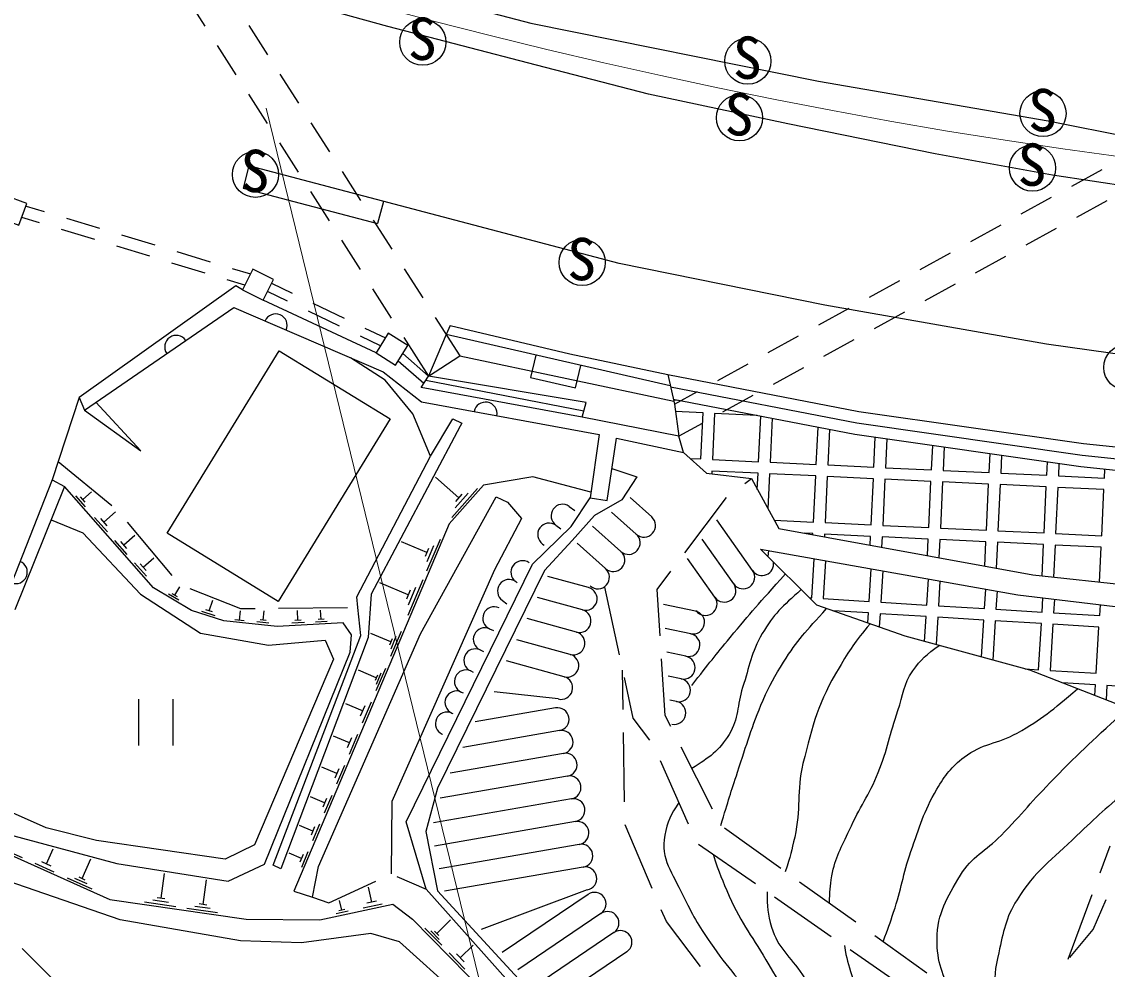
# Model space of a CAD drawing. Units: millimetres, scale not verified. Extents: x 40000 to 680000, y 20000 to 380000.
# Drawn here: x 190134 to 237164, y 226608 to 267647 of the extents above; entities that cross this region are included whole.
import ezdxf
from ezdxf.enums import TextEntityAlignment as Align

# ---------------------------------------------------------------- set-up
doc = ezdxf.new("R2010")
doc.units = ezdxf.units.MM
doc.header["$LTSCALE"] = 1000
doc.linetypes.add('CHAIN', pattern=[18.5, 12, -1.5, 3.5, -1.5])
for name, color, linetype, lineweight in [('M-BGD', 7, 'Continuous', 25), ('M-BMK', 2, 'CHAIN', 13), ('M-BMK-OTRS', 5, 'Continuous', 25), ('M-STR-HTXT', 7, 'Continuous', 13), ('M-STR-STRC', 7, 'Continuous', 25), ('M-STR-STRD', 7, 'Continuous', 25)]:
    doc.layers.add(name, color=color, linetype=linetype, lineweight=lineweight)
doc.styles.add('ＭＳ ゴシック', font='')
doc.styles.get('ＭＳ ゴシック').set_extended_font_data('MS Gothic')

msp = doc.modelspace()

# ---------------------------------------------------------------- linework, layer by layer
at = {"layer": 'M-BGD'}
for p, q in [((197261, 268718), (198068, 267454)), ((199972, 267484), (200780, 266220)), ((198607, 266611), (199415, 265347)), ((201319, 265377), (202126, 264113)), ((199953, 264505), (200761, 263241)), ((202665, 263271), (203472, 262007)), ((201299, 262398), (202107, 261134)), ((199976, 261406), (199721, 260439)), ((216014, 257174), (199976, 261406)), ((204011, 261164), (204818, 259900)), ((235628, 260529), (236944, 261250)), ((199721, 260439), (205552, 258901)), ((202645, 260291), (203453, 259027)), ((190323, 259666), (191114, 259426)), ((205807, 259868), (205552, 258901)), ((233437, 259327), (234752, 260048)), ((237141, 259892), (235826, 259169)), ((190902, 258937), (190137, 259169)), ((192071, 259137), (193507, 258702)), ((205357, 259057), (206164, 257793)), ((231245, 258124), (232560, 258846)), ((234950, 258687), (233636, 257964)), ((193295, 258212), (191859, 258647)), ((194464, 258413), (195900, 257979)), ((195687, 257487), (194252, 257922)), ((203991, 258185), (204799, 256921)), ((196857, 257689), (198293, 257255)), ((229053, 256922), (230368, 257644)), ((232760, 257482), (231446, 256759)), ((198080, 256762), (196644, 257197)), ((199250, 256966), (200042, 256726)), ((206703, 256951), (207511, 255687)), ((224931, 255371), (216014, 257174)), ((199801, 256240), (199037, 256472)), ((200956, 256319), (201845, 255893)), ((226861, 255720), (228176, 256441)), ((199412, 256208), (192623, 251367)), ((199699, 256034), (199412, 256208)), ((201651, 255549), (200782, 255968)), ((205337, 256078), (206145, 254814)), ((230569, 256277), (229255, 255554)), ((205484, 253308), (200596, 255590)), ((202747, 255462), (204100, 254814)), ((234532, 253688), (224931, 255371)), ((192850, 250829), (199322, 255277)), ((199322, 255277), (205790, 252482)), ((203903, 254463), (202552, 255115)), ((224669, 254518), (225984, 255239)), ((228379, 255072), (227065, 254349)), ((208049, 254844), (209118, 253171)), ((208690, 254491), (208526, 254098)), ((208690, 254491), (213878, 253260)), ((205673, 253610), (204804, 254029)), ((205002, 254382), (205891, 253956)), ((206683, 253971), (207753, 252298)), ((208526, 254098), (207753, 252298)), ((218230, 251879), (208526, 254098)), ((222477, 253316), (223792, 254037)), ((226188, 253867), (224874, 253144)), ((241473, 252697), (234532, 253688)), ((205873, 252124), (204371, 253096)), ((207753, 252298), (206645, 253276)), ((207753, 252298), (209118, 253171)), ((209118, 253171), (218379, 251210)), ((212403, 253211), (212180, 252236)), ((213878, 253260), (218121, 252362)), ((206445, 252959), (207559, 251993)), ((214130, 251791), (214353, 252765)), ((220285, 252114), (221600, 252835)), ((223998, 252662), (222684, 251939)), ((205790, 252482), (207459, 251186)), ((207073, 250667), (205873, 252124)), ((207438, 251802), (207753, 252298)), ((207645, 252129), (214489, 250788)), ((214589, 251160), (207753, 252298)), ((212180, 252236), (214130, 251791)), ((218121, 252362), (218407, 251084)), ((218121, 252362), (226396, 250767)), ((214416, 250516), (207438, 251802)), ((218407, 251084), (219408, 251633)), ((192623, 251367), (191454, 247809)), ((192623, 251367), (192850, 250829)), ((195300, 249067), (193346, 251170)), ((207459, 251186), (215144, 249764)), ((214416, 250516), (214589, 251160)), ((218364, 251269), (218557, 251260)), ((221807, 251457), (220493, 250735)), ((192850, 250829), (195300, 249067)), ((219655, 250707), (218440, 250765)), ((219560, 248710), (219655, 250707)), ((220154, 250684), (220060, 248686)), ((221995, 250597), (220154, 250684)), ((226396, 250767), (236134, 249378)), ((207845, 248831), (207073, 250667)), ((207845, 248831), (208807, 250448)), ((208807, 250448), (209200, 250266)), ((209200, 250266), (209127, 250130)), ((218600, 249693), (214416, 250516)), ((219617, 250253), (218600, 249693)), ((222058, 248592), (222151, 250567)), ((222647, 250471), (222557, 248568)), ((209127, 250130), (205268, 242848)), ((215144, 249764), (214756, 247029)), ((224555, 248474), (224631, 250089)), ((225127, 249993), (225054, 248450)), ((215493, 246911), (215899, 249614)), ((215899, 249614), (218811, 248994)), ((227052, 248356), (227113, 249654)), ((227611, 249583), (227552, 248332)), ((229549, 248238), (229599, 249300)), ((236134, 249378), (247256, 248210)), ((204645, 242738), (207845, 248831)), ((230097, 249229), (230049, 248214)), ((232047, 248120), (232085, 248945)), ((232583, 248874), (232546, 248096)), ((191714, 248601), (194033, 246697)), ((219101, 248731), (219560, 248710)), ((220060, 248686), (222058, 248592)), ((222557, 248568), (224555, 248474)), ((225054, 248450), (227052, 248356)), ((227552, 248332), (229549, 248238)), ((234544, 248002), (234572, 248590)), ((235069, 248519), (235043, 247978)), ((209068, 247025), (208064, 247915)), ((212280, 247942), (210137, 247575)), ((214789, 247265), (212280, 247942)), ((215701, 248295), (216787, 247935)), ((216787, 247935), (216132, 246942)), ((220036, 248186), (220031, 248072)), ((222034, 248092), (220036, 248186)), ((221466, 247644), (221744, 247857)), ((222001, 247391), (222034, 248092)), ((222534, 248069), (222462, 246556)), ((224531, 247974), (222534, 248069)), ((224437, 245976), (224531, 247974)), ((225031, 247951), (224936, 245953)), ((227029, 247856), (225031, 247951)), ((226934, 245859), (227029, 247856)), ((230049, 248214), (232047, 248120)), ((232546, 248096), (234544, 248002)), ((235043, 247978), (237041, 247884)), ((237041, 247884), (237059, 248275)), ((191454, 247809), (189670, 243289)), ((191985, 247514), (189830, 242178)), ((191454, 247809), (191985, 247514)), ((195844, 243123), (191985, 247514)), ((210137, 247575), (208650, 245897)), ((209875, 247430), (208762, 246175)), ((227528, 247833), (227434, 245835)), ((229526, 247738), (227528, 247833)), ((229431, 245741), (229526, 247738)), ((230025, 247715), (229931, 245717)), ((232023, 247621), (230025, 247715)), ((231929, 245623), (232023, 247621)), ((232522, 247597), (232428, 245599)), ((234520, 247503), (232522, 247597)), ((234426, 245505), (234520, 247503)), ((235020, 247479), (234925, 245481)), ((237017, 247385), (235020, 247479)), ((236923, 245387), (237017, 247385)), ((192892, 246633), (192474, 247108)), ((192882, 246836), (192674, 247073)), ((192778, 246954), (193158, 247288)), ((207407, 241137), (210684, 247072)), ((209471, 247227), (208915, 246600)), ((209207, 247182), (208929, 246868)), ((210684, 247072), (211174, 246843)), ((213938, 245778), (214756, 247029)), ((214756, 247029), (215493, 246911)), ((216132, 246942), (214942, 246255)), ((217426, 246197), (216489, 247034)), ((218862, 244644), (220674, 247034)), ((211174, 246843), (211793, 246126)), ((213857, 246656), (214100, 246483)), ((191404, 246076), (192782, 245507)), ((193846, 245548), (193291, 246179)), ((193833, 245817), (193556, 246132)), ((193695, 245975), (194200, 246419)), ((194709, 245966), (196635, 243665)), ((211793, 246126), (210615, 243911)), ((214942, 246255), (213974, 245184)), ((216760, 245451), (215686, 246410)), ((221797, 243876), (220243, 246071)), ((222737, 246057), (224437, 245976)), ((192782, 245507), (195276, 242855)), ((208650, 245897), (201921, 229986)), ((212269, 244149), (213938, 245778)), ((213277, 245842), (213493, 245687)), ((216094, 244705), (214867, 245801)), ((222934, 245700), (233944, 243686)), ((224413, 245477), (224062, 245494)), ((224936, 245953), (226934, 245859)), ((227434, 245835), (229431, 245741)), ((229931, 245717), (231929, 245623)), ((232428, 245599), (234426, 245505)), ((194700, 244576), (194166, 245184)), ((194688, 244835), (194421, 245139)), ((194554, 244987), (195041, 245414)), ((207690, 244655), (206586, 245122)), ((208258, 245228), (207674, 243848)), ((212697, 245027), (212766, 244978)), ((213974, 245184), (212781, 243882)), ((215427, 243960), (214194, 245062)), ((220981, 243298), (219609, 245236)), ((224411, 245430), (224413, 245477)), ((224913, 245453), (224907, 245339)), ((226911, 245359), (224913, 245453)), ((226893, 244976), (226911, 245359)), ((227410, 245336), (227389, 244885)), ((229408, 245241), (227410, 245336)), ((229374, 244522), (229408, 245241)), ((229907, 245218), (229870, 244431)), ((231905, 245123), (229907, 245218)), ((231855, 244068), (231905, 245123)), ((232405, 245100), (232352, 243978)), ((234402, 245005), (232405, 245100)), ((234925, 245481), (236923, 245387)), ((207763, 244827), (207617, 244482)), ((207974, 244941), (207682, 244251)), ((222139, 244803), (233295, 242820)), ((222480, 244743), (222464, 244481)), ((234338, 243644), (234402, 245005)), ((234902, 244982), (234836, 243590)), ((236899, 244888), (234902, 244982)), ((236828, 243374), (236899, 244888)), ((195534, 243627), (195020, 244212)), ((195522, 243876), (195265, 244169)), ((195394, 244022), (195861, 244434)), ((206783, 232998), (212269, 244149)), ((220165, 242720), (218976, 244400)), ((224358, 242693), (224462, 244390)), ((224958, 244302), (224857, 242662)), ((210615, 243911), (206175, 233875)), ((212781, 243882), (208145, 234450)), ((214693, 243137), (212927, 243622)), ((217659, 243058), (218258, 243847)), ((226853, 242539), (226940, 243950)), ((227435, 243862), (227352, 242508)), ((233944, 243686), (244796, 242512)), ((196770, 242810), (196981, 243166)), ((206880, 242828), (205647, 243349)), ((207514, 243468), (206862, 241927)), ((207197, 243148), (206871, 242377)), ((211537, 243398), (211602, 243352)), ((215382, 243158), (216017, 240226)), ((229348, 242385), (229417, 243509)), ((229913, 243421), (229847, 242354)), ((195276, 242855), (197875, 241167)), ((197490, 242148), (195844, 243123)), ((196940, 242590), (196495, 242853)), ((196882, 242745), (196659, 242876)), ((197421, 243098), (199609, 242228)), ((204696, 242277), (204645, 242738)), ((205268, 242848), (205148, 240973)), ((206961, 243021), (206798, 242635)), ((214428, 242173), (212478, 242708)), ((217790, 241052), (217659, 243058)), ((224257, 242699), (224358, 242693)), ((231843, 242231), (231895, 243069)), ((232390, 242981), (232342, 242200)), ((233295, 242820), (244819, 241431)), ((234339, 242077), (234376, 242689)), ((198260, 242133), (198410, 242598)), ((199609, 242228), (200254, 242235)), ((201254, 242244), (204254, 242273)), ((204822, 241066), (204696, 242277)), ((210957, 242583), (211154, 242442)), ((219319, 242122), (217943, 242408)), ((224857, 242662), (226853, 242539)), ((227352, 242508), (229348, 242385)), ((229847, 242354), (231843, 242231)), ((234874, 242630), (234838, 242047)), ((236834, 241924), (236863, 242390)), ((198894, 241695), (197490, 242148)), ((198513, 241923), (197932, 242110)), ((198405, 242086), (198115, 242180)), ((199772, 241706), (199370, 241747)), ((199571, 241727), (199612, 242129)), ((200724, 241713), (200466, 241739)), ((200595, 241726), (200637, 242139)), ((202102, 241716), (202079, 242152)), ((203230, 241766), (202979, 241753)), ((203104, 241760), (203083, 242162)), ((214164, 241209), (212029, 241795)), ((226822, 242040), (225283, 242135)), ((226795, 241606), (226822, 242040)), ((227321, 242009), (227286, 241435)), ((229317, 241886), (227321, 242009)), ((229251, 240811), (229317, 241886)), ((229816, 241855), (229744, 240676)), ((231813, 241732), (229816, 241855)), ((231714, 240136), (231813, 241732)), ((232342, 242200), (234339, 242077)), ((234838, 242047), (236834, 241924)), ((201196, 241460), (198894, 241695)), ((200842, 241597), (200326, 241649)), ((204059, 241608), (201196, 241460)), ((202380, 241621), (201835, 241593)), ((202238, 241723), (201966, 241709)), ((203361, 241672), (202858, 241646)), ((204417, 241093), (204059, 241608)), ((210404, 241353), (210577, 241276)), ((219115, 241143), (218010, 241373)), ((232312, 241701), (232207, 240000)), ((234308, 241578), (232312, 241701)), ((234185, 239582), (234308, 241578)), ((234807, 241548), (234684, 239551)), ((236803, 241425), (234807, 241548)), ((236680, 239428), (236803, 241425)), ((197875, 241167), (200825, 240644)), ((200825, 240644), (203287, 240862)), ((201023, 231122), (204822, 241066)), ((205148, 240973), (201359, 230964)), ((202988, 231063), (207407, 241137)), ((203287, 240862), (203639, 240042)), ((204368, 240343), (204417, 241093)), ((206124, 240788), (205254, 241156)), ((206181, 240924), (206066, 240652)), ((206571, 241240), (206111, 240152)), ((206348, 241014), (206118, 240470)), ((213899, 240244), (211580, 240881)), ((200648, 231155), (204368, 240343)), ((209994, 240441), (210135, 240378)), ((218912, 240164), (218078, 240337)), ((203639, 240042), (200224, 231993)), ((213634, 239280), (211131, 239967)), ((218014, 237597), (217855, 240054)), ((205493, 239230), (204719, 239558)), ((205891, 239632), (205482, 238664)), ((205692, 239431), (205488, 238947)), ((209584, 239529), (209694, 239480)), ((216186, 237857), (216159, 239567)), ((233600, 239618), (234185, 239582)), ((234684, 239551), (236680, 239428)), ((205544, 239351), (205442, 239109)), ((216228, 239249), (216610, 237485)), ((218708, 239185), (218145, 239302)), ((236649, 238929), (235205, 239018)), ((236621, 238468), (236649, 238929)), ((209174, 238617), (209252, 238582)), ((213370, 238316), (210595, 238628)), ((237148, 238898), (237110, 238278)), ((239145, 238775), (237148, 238898)), ((195198, 238304), (195198, 236304)), ((196698, 236304), (196698, 238304)), ((204900, 237797), (204169, 238106)), ((204996, 238025), (204803, 237568)), ((205276, 238176), (204889, 237263)), ((218504, 238206), (218212, 238267)), ((208764, 237705), (208810, 237685)), ((213264, 237930), (209784, 237326)), ((218256, 237117), (218014, 237597)), ((216610, 237485), (217327, 236528)), ((204329, 236419), (203641, 236710)), ((204420, 236634), (204238, 236203)), ((204684, 236776), (204319, 235915)), ((208354, 236793), (208368, 236787)), ((213435, 236945), (209239, 236216)), ((216247, 233857), (216201, 236857)), ((220056, 233545), (218706, 236224)), ((213606, 235959), (208693, 235106)), ((217796, 235652), (219012, 232909)), ((203781, 235093), (203133, 235367)), ((203866, 235296), (203695, 234890)), ((204114, 235430), (203771, 234619)), ((213777, 234974), (208264, 234017)), ((208145, 234450), (207643, 232573)), ((203253, 233818), (202644, 234076)), ((203334, 234009), (203173, 233628)), ((203566, 234135), (203244, 233373)), ((206175, 233875), (206145, 230736)), ((213948, 233989), (207979, 232952)), ((191191, 232735), (189009, 233701)), ((202746, 232592), (202174, 232834)), ((203040, 232889), (202737, 232175)), ((207654, 230072), (206783, 232998)), ((214119, 233004), (208023, 231945)), ((217450, 230101), (216270, 232859)), ((189195, 232545), (194249, 231191)), ((193372, 232189), (191191, 232735)), ((202821, 232771), (202670, 232414)), ((207643, 232573), (208154, 230003)), ((223019, 230969), (220578, 232714)), ((188259, 232185), (193945, 229632)), ((198953, 231380), (193372, 232189)), ((200224, 231993), (198953, 231380)), ((214291, 232018), (208218, 230964)), ((219459, 232030), (221922, 230317)), ((236858, 230791), (237286, 231949)), ((190164, 231440), (189550, 231715)), ((191207, 231168), (191502, 231825)), ((192752, 230534), (193135, 231387)), ((202258, 231413), (201722, 231640)), ((202328, 231581), (202187, 231246)), ((202533, 231692), (202250, 231022)), ((194395, 228748), (188006, 230956)), ((191543, 230820), (190723, 231189)), ((191412, 231076), (191002, 231261)), ((194249, 231191), (199080, 230430)), ((199080, 230430), (200648, 231155)), ((201359, 230964), (201023, 231122)), ((202730, 229737), (202988, 231063)), ((214462, 231033), (208452, 229989)), ((193189, 230081), (192123, 230560)), ((192971, 230307), (192437, 230547)), ((192885, 230474), (192618, 230594)), ((196171, 229685), (196327, 230762)), ((197991, 229416), (198145, 230476)), ((206386, 230630), (207654, 230072)), ((201921, 229986), (202730, 229737)), ((203440, 229482), (205477, 230427)), ((205296, 229511), (205154, 230169)), ((207654, 230072), (211974, 225249)), ((208154, 230003), (212148, 225656)), ((214633, 230048), (210042, 228329)), ((226273, 228643), (223833, 230388)), ((193945, 229632), (199857, 228773)), ((196805, 229317), (195458, 229513)), ((196488, 229501), (195814, 229599)), ((196339, 229660), (196002, 229709)), ((202730, 229737), (203440, 229482)), ((203997, 229170), (203907, 229591)), ((205501, 229556), (205090, 229467)), ((214667, 229854), (210945, 227331)), ((222743, 229746), (225206, 228033)), ((235471, 227039), (236512, 229853)), ((236547, 228334), (237117, 229636)), ((198615, 229054), (197289, 229247)), ((198303, 229235), (197640, 229331)), ((198156, 229392), (197825, 229440)), ((203056, 228755), (206214, 229434)), ((204283, 229121), (203757, 229008)), ((204129, 229198), (203866, 229141)), ((205743, 229435), (204920, 229258)), ((206214, 229434), (207070, 228785)), ((218062, 228671), (217843, 229182)), ((199609, 227847), (194395, 228748)), ((199857, 228773), (203056, 228755)), ((207070, 228785), (211745, 224023)), ((208112, 228164), (208706, 228747)), ((215228, 229026), (211629, 226586)), ((219544, 226727), (218062, 228671)), ((205263, 228163), (202253, 227749)), ((206499, 227794), (205263, 228163)), ((208328, 227646), (207599, 228389)), ((208220, 227905), (207856, 228276)), ((208203, 228071), (208021, 228256)), ((215789, 228198), (212313, 225842)), ((235539, 227120), (236547, 228334)), ((202253, 227749), (199609, 227847)), ((210990, 223768), (206499, 227794)), ((209135, 227103), (209691, 227648)), ((229350, 226444), (227087, 228062)), ((190149, 227502), (192281, 225391)), ((209337, 226619), (208655, 227314)), ((209305, 226929), (208964, 227276)), ((216350, 227370), (212876, 225015)), ((226027, 227462), (228490, 225750))]:
    msp.add_line(p, q, dxfattribs=at)
for points in [[(189074, 259181), (190011, 258831), (190361, 259768), (189424, 260118)], [(200143, 256930), (199699, 256034), (200596, 255590), (201039, 256487)], [(206016, 254155), (205484, 253308), (206330, 252776), (206862, 253623)], [(196435, 245491), (201286, 253397), (206098, 250445), (201247, 242538)]]:
    msp.add_lwpolyline(points, close=True, dxfattribs=at)
for points in [[(218241, 251830), (226314, 250273), (236073, 248881), (247216, 247712), (258951, 247048), (266645, 246996), (275161, 247203), (283960, 242060), (294915, 235673), (302020, 233647), (313151, 228774), (316696, 226750)], [(218360, 251298), (226231, 249780), (236011, 248385), (247176, 247213), (258935, 246548), (266649, 246496), (274795, 246694)]]:
    msp.add_lwpolyline(points, dxfattribs=at)
for centre, start, end in [((201134, 254494), 336.6341, 156.6341), ((196828, 253563), 34.5001, 214.5001), ((210227, 250674), 349.514, 169.514), ((213567, 246249), 54.5555, 234.5555), ((217093, 245824), 228.2244, 48.2244), ((212987, 245434), 54.5555, 234.5555), ((216427, 245078), 228.2244, 48.2244), ((215761, 244332), 228.2244, 48.2244), ((189876, 243810), 248.4679, 68.4679), ((211827, 243805), 54.5555, 234.5555), ((222205, 244164), 215.2894, 9.6007), ((215094, 243587), 228.2244, 48.2244), ((221389, 243587), 215.2894, 35.2894), ((211247, 242990), 54.5555, 234.5555), ((220573, 243009), 215.2894, 35.2894), ((214561, 242655), 254.6528, 74.6528), ((219757, 242431), 215.2894, 35.2894), ((210609, 241809), 65.789, 245.789), ((214296, 241691), 254.6528, 74.6528), ((219217, 241632), 258.2405, 78.2405), ((210199, 240897), 65.789, 245.789), ((214031, 240727), 254.6528, 74.6528), ((219014, 240653), 258.2405, 78.2405), ((209789, 239985), 65.789, 245.789), ((213767, 239762), 254.6528, 74.6528), ((218810, 239674), 258.2405, 78.2405), ((209379, 239073), 65.789, 245.789), ((213502, 238798), 254.6528, 74.6528), ((218606, 238695), 258.2405, 78.2405), ((208969, 238161), 65.789, 245.789), ((218402, 237716), 258.2405, 78.2405), ((208559, 237249), 65.789, 245.789), ((213349, 237437), 279.8537, 99.8537), ((213520, 236452), 279.8537, 99.8537), ((213692, 235467), 279.8537, 99.8537), ((213863, 234482), 279.8537, 99.8537), ((214034, 233496), 279.8537, 99.8537), ((214205, 232511), 279.8537, 99.8537), ((214376, 231526), 279.8537, 99.8537), ((214547, 230541), 279.8537, 99.8537), ((214947, 229440), 304.1347, 124.1347), ((215508, 228612), 304.1347, 124.1347), ((216069, 227784), 304.1347, 124.1347)]:
    msp.add_arc(centre, 500, start, end, dxfattribs=at)
for points, knots in [([(219159, 238897), (219948, 239909), (220162, 240176), (220826, 240979), (221733, 242076), (222050, 242421), (223220, 243730)], [0, 0, 0, 0, 1, 1, 1, 2, 2, 2, 2]), ([(223902, 243052), (223072, 242310), (222720, 242001), (222216, 241144), (221724, 240310), (221668, 239736), (221367, 238815), (221110, 238027), (221209, 237484), (220776, 236776), (220332, 236050), (219935, 235798), (219171, 235302)], [0, 0, 0, 0, 1, 1, 1, 2, 2, 2, 3, 3, 3, 4, 4, 4, 4]), ([(220417, 232829), (220757, 233953), (220850, 234248), (221148, 235152), (221552, 236377), (221748, 237077), (222251, 238265), (222536, 238937), (222755, 239289), (223141, 239910), (223755, 240898), (224085, 241212), (225006, 242231)], [0, 0, 0, 0, 1, 1, 1, 2, 2, 2, 3, 3, 3, 4, 4, 4, 4]), ([(226889, 241574), (226213, 240766), (226013, 240450), (225543, 239670), (224648, 238184), (224389, 237200), (223981, 235514), (223687, 234300), (223900, 233554), (223623, 232336), (223487, 231742), (223438, 231521), (223213, 230830)], [0, 0, 0, 0, 1, 1, 1, 2, 2, 2, 3, 3, 3, 4, 4, 4, 4]), ([(225135, 229457), (225131, 229993), (225156, 230188), (225233, 230649), (225372, 231471), (225650, 231883), (225992, 232643), (226438, 233636), (226835, 234124), (227242, 235134), (227654, 236155), (227736, 236779), (228096, 237820), (228330, 238494), (228328, 238946), (228735, 239532), (229090, 240044), (229331, 240237), (229885, 240637)], [0, 0, 0, 0, 1, 1, 1, 2, 2, 2, 3, 3, 3, 4, 4, 4, 5, 5, 5, 6, 6, 6, 6]), ([(227453, 227800), (227683, 228407), (227739, 228577), (227907, 229080), (228246, 230091), (228301, 230700), (228656, 231705), (229036, 232784), (229204, 233421), (229783, 234408), (230144, 235021), (230400, 235361), (230963, 235796), (231742, 236399), (232399, 236360), (233260, 236840), (234367, 237457), (234739, 237802), (235878, 238757)], [0, 0, 0, 0, 1, 1, 1, 2, 2, 2, 3, 3, 3, 4, 4, 4, 5, 5, 5, 6, 6, 6, 6]), ([(231924, 222982), (231158, 224018), (230853, 224402), (230431, 225444), (230059, 226365), (229772, 226911), (229790, 227904), (229809, 229058), (230207, 229692), (230803, 230681), (231300, 231507), (231893, 231717), (232566, 232407), (233475, 233338), (233926, 233916), (234834, 234848), (236073, 236119), (236526, 236512), (238131, 237974)], [0, 0, 0, 0, 1, 1, 1, 2, 2, 2, 3, 3, 3, 4, 4, 4, 5, 5, 5, 6, 6, 6, 6]), ([(238255, 234559), (237078, 233560), (236746, 233269), (235833, 232383), (234774, 231355), (234028, 230878), (233254, 229621), (232756, 228812), (232665, 228250), (232459, 227323), (232309, 226649), (232226, 226239), (232345, 225559), (232456, 224927), (232669, 224604), (232983, 224043), (233469, 223173), (233833, 222739), (234450, 221957), (235037, 221212), (235265, 220965), (236047, 220128)], [0, 0, 0, 0, 1, 1, 1, 2, 2, 2, 3, 3, 3, 4, 4, 4, 5, 5, 5, 6, 6, 6, 7, 7, 7, 7]), ([(218604, 233830), (218245, 233323), (218107, 233003), (217992, 232410), (217791, 231373), (218330, 230779), (218778, 229822), (219175, 228978), (219443, 228521), (219973, 227753), (220742, 226640), (221284, 226098), (222113, 225028), (222703, 224265), (223069, 223862), (223603, 223059), (224332, 221962), (224521, 221498), (225182, 220079)], [0, 0, 0, 0, 1, 1, 1, 2, 2, 2, 3, 3, 3, 4, 4, 4, 5, 5, 5, 6, 6, 6, 6]), ([(220083, 231596), (220367, 230736), (220477, 230475), (220785, 229778), (221326, 228552), (221830, 227968), (222500, 226807), (223385, 225274), (223949, 224452), (224767, 222881), (225276, 221903), (225445, 221571), (226016, 220349)], [0, 0, 0, 0, 1, 1, 1, 2, 2, 2, 3, 3, 3, 4, 4, 4, 4]), ([(222422, 229969), (222416, 229305), (222456, 229016), (222622, 228434), (222884, 227512), (223429, 227176), (223953, 226373), (225107, 224606), (225493, 224054), (226967, 221888)], [0, 0, 0, 0, 1, 1, 1, 2, 2, 2, 3, 3, 3, 3]), ([(225777, 227637), (225862, 227047), (225945, 226838), (226096, 226337), (226663, 224458), (227369, 223836), (228714, 222048)], [0, 0, 0, 0, 1, 1, 1, 2, 2, 2, 2])]:
    msp.add_open_spline(points, degree=3, knots=knots, dxfattribs=at)
at = {"layer": 'M-BMK'}
msp.add_lwpolyline([(188554, 273339), (190964, 272570), (193379, 271817), (195799, 271081), (198225, 270362), (200655, 269660), (203091, 268978), (205533, 268314), (207979, 267671), (210431, 267049), (212889, 266449), (215352, 265871), (217820, 265316), (220293, 264785), (222772, 264278), (225256, 263797), (227744, 263342), (230238, 262914), (232736, 262514), (235238, 262142), (237744, 261800), (240255, 261487), (242769, 261205), (243951, 261084)], dxfattribs=at)
at = {"layer": 'M-BMK-OTRS'}
for p, q in [((218407, 251084), (218600, 249693)), ((218811, 248994), (218600, 249693)), ((218811, 248994), (219798, 248101)), ((219798, 248101), (221744, 247857)), ((221744, 247857), (222934, 245700)), ((224577, 242381), (222139, 244803)), ((228414, 241041), (224577, 242381)), ((233809, 239561), (228414, 241041)), ((237547, 238108), (233809, 239561))]:
    msp.add_line(p, q, dxfattribs=at)
at = {"layer": 'M-STR-HTXT'}
msp.add_line((200719, 263899), (212347, 216379), dxfattribs=at)
at = {"layer": 'M-STR-STRC'}
for centre in [(207508, 266760), (221590, 265942), (221227, 263489), (234379, 263671), (200260, 261036), (233925, 261309), (214413, 257220), (238014, 252678)]:
    msp.add_circle(centre, 1000, dxfattribs=at)
at = {"layer": 'M-STR-STRD'}
for p, q in [((196077, 271809), (212194, 267586)), ((205991, 267438), (197852, 269697)), ((212434, 265770), (205991, 267438)), ((212194, 267586), (224651, 265067)), ((217288, 264509), (212434, 265770)), ((224651, 265067), (234598, 263355)), ((223325, 263223), (217288, 264509)), ((229710, 261922), (223325, 263223)), ((234598, 263355), (243535, 261570)), ((234794, 261008), (229710, 261922)), ((241075, 260048), (234794, 261008))]:
    msp.add_line(p, q, dxfattribs=at)

# ---------------------------------------------------------------- texts
at = {"layer": 'M-STR-STRC', "style": 'ＭＳ ゴシック'}
for p in [(206862, 265442), (220945, 264624), (220582, 262171), (233734, 262353), (199615, 259718), (233280, 259991), (213768, 255902)]:
    msp.add_text('S', height=1833, dxfattribs=at).set_placement(p, align=Align.BOTTOM_LEFT)

doc.saveas('drawing.dxf')
